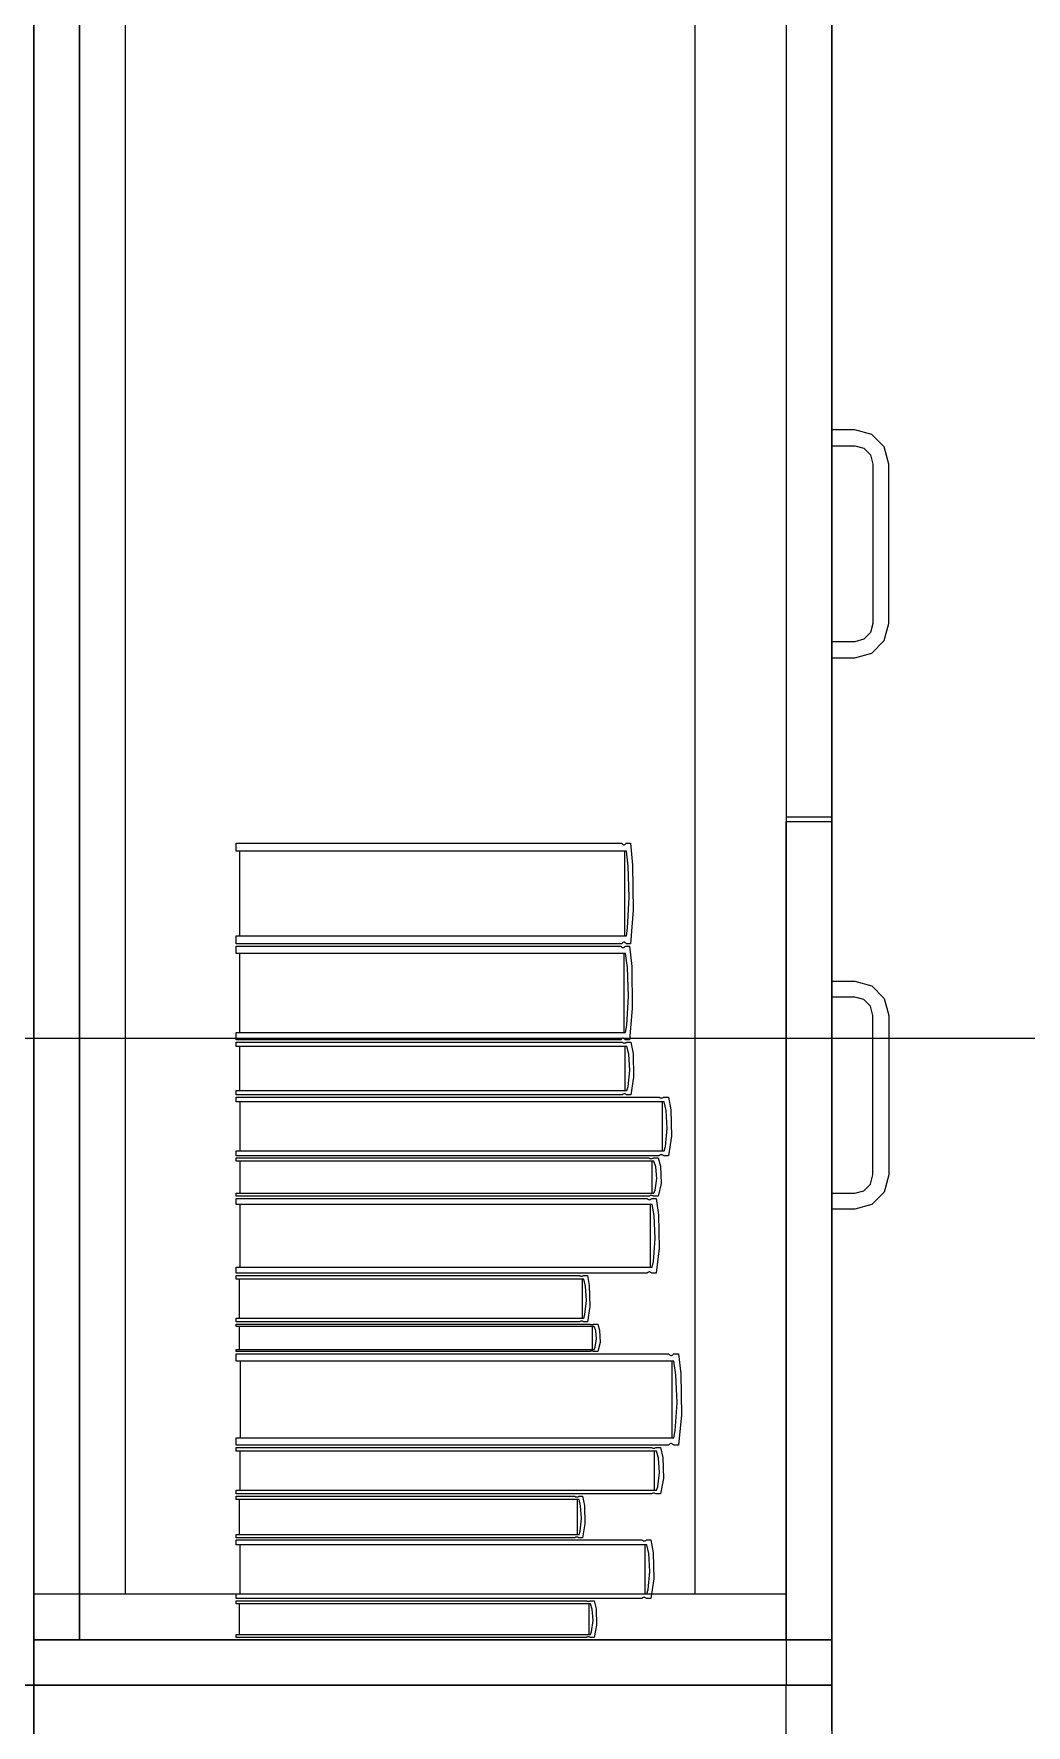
# Model space of a CAD drawing. Header units: inches. Extents: x -38 to 5698, y -33 to 92.
# Drawn here: x 105.21 to 105.645, y 25.898 to 26.641 of the extents above; entities that cross this region are included whole.
import ezdxf

# ---------------------------------------------------------------- set-up
doc = ezdxf.new("R2010")
doc.units = ezdxf.units.IN
doc.header["$MEASUREMENT"] = 0
doc.set_wipeout_variables(frame=1)
doc.linetypes.add('Punto & Raya', pattern=[0.65, 0.5, -0.075, 0, -0.075])
doc.linetypes.add('Wipeout_Contour', pattern=[1, 0, -1])
doc.layers.add('02 _ ARQ _ ALB _ Ejes Generales', color=7, linetype='Continuous')
doc.layers.add('Interior - Mobiliario', color=7, linetype='Continuous')

msp = doc.modelspace()

# ---------------------------------------------------------------- linework, layer by layer
at = {"layer": '02 _ ARQ _ ALB _ Ejes Generales', "color": 252, "linetype": 'Punto & Raya', "lineweight": 13}
msp.add_line((105.27491, 26.2), (106.27491, 26.2), dxfattribs=at)
at = {"layer": 'Interior - Mobiliario', "color": 175, "linetype": 'Continuous', "lineweight": 13}
for p, q in [((105.23026, 25.93599), (105.23026, 27.39599)), ((105.54026, 27.39599), (105.54026, 25.93599)), ((105.25026, 27.37599), (105.25026, 25.95599)), ((105.50026, 25.95599), (105.50026, 27.37599)), ((105.54026, 27.37599), (105.54026, 25.95599)), ((105.54026, 26.65599), (105.54026, 26.29699)), ((105.56026, 26.65599), (105.56026, 26.29699)), ((105.57026, 26.46699), (105.56026, 26.46699)), ((105.56026, 26.46699), (105.56026, 26.45999)), ((105.57776, 26.46498), (105.57026, 26.46699)), ((105.58325, 26.45949), (105.57776, 26.46498)), ((105.56026, 26.45999), (105.57026, 26.45999)), ((105.57026, 26.45999), (105.57426, 26.45891)), ((105.57426, 26.45891), (105.57719, 26.45599)), ((105.58526, 26.45199), (105.58325, 26.45949)), ((105.57719, 26.45599), (105.57826, 26.45199)), ((105.57826, 26.45199), (105.57826, 26.38199)), ((105.58526, 26.38199), (105.58526, 26.45199)), ((105.57426, 26.37506), (105.57026, 26.37399)), ((105.57719, 26.37799), (105.57426, 26.37506)), ((105.57826, 26.38199), (105.57719, 26.37799)), ((105.58325, 26.37449), (105.58526, 26.38199)), ((105.57026, 26.37399), (105.56026, 26.37399)), ((105.56026, 26.37399), (105.56026, 26.36699)), ((105.57026, 26.36699), (105.57776, 26.369)), ((105.57776, 26.369), (105.58325, 26.37449)), ((105.56026, 26.36699), (105.57026, 26.36699)), ((105.56026, 26.29699), (105.54026, 26.29699)), ((105.56026, 26.29499), (105.54026, 26.29499)), ((105.29892, 26.28208), (105.29892, 26.28561)), ((105.29892, 26.28561), (105.46809, 26.28561)), ((105.47015, 26.28208), (105.29892, 26.28208)), ((105.30065, 26.24496), (105.30065, 26.28208)), ((105.46809, 26.28561), (105.46823, 26.28537)), ((105.46823, 26.28537), (105.46845, 26.28512)), ((105.46845, 26.28512), (105.46869, 26.28495)), ((105.46869, 26.28495), (105.46894, 26.28487)), ((105.46894, 26.28487), (105.4692, 26.28488)), ((105.4692, 26.28488), (105.46945, 26.28498)), ((105.46929, 26.28208), (105.46929, 26.24496)), ((105.46945, 26.28498), (105.46969, 26.28517)), ((105.46969, 26.28517), (105.46991, 26.28544)), ((105.46991, 26.28544), (105.47, 26.28561)), ((105.47, 26.28561), (105.47188, 26.28561)), ((105.47095, 26.27546), (105.47015, 26.28208)), ((105.47188, 26.28561), (105.47283, 26.27592)), ((105.47139, 26.26186), (105.47095, 26.27546)), ((105.47283, 26.27592), (105.47304, 26.25616)), ((105.47066, 26.24831), (105.47139, 26.26186)), ((105.47304, 26.25616), (105.47188, 26.24143)), ((105.29892, 26.24143), (105.29892, 26.24496)), ((105.29892, 26.24496), (105.47015, 26.24496)), ((105.46809, 26.24143), (105.29892, 26.24143)), ((105.46818, 26.2416), (105.46809, 26.24143)), ((105.4684, 26.24187), (105.46818, 26.2416)), ((105.46864, 26.24205), (105.4684, 26.24187)), ((105.46889, 26.24215), (105.46864, 26.24205)), ((105.46914, 26.24216), (105.46889, 26.24215)), ((105.46939, 26.24208), (105.46914, 26.24216)), ((105.46964, 26.24192), (105.46939, 26.24208)), ((105.46986, 26.24166), (105.46964, 26.24192)), ((105.47, 26.24143), (105.46986, 26.24166)), ((105.47188, 26.24143), (105.47, 26.24143)), ((105.47015, 26.24496), (105.47066, 26.24831)), ((105.29892, 26.23713), (105.29892, 26.24043)), ((105.29892, 26.24043), (105.46775, 26.24043)), ((105.46981, 26.23713), (105.29892, 26.23713)), ((105.30064, 26.20256), (105.30064, 26.23713)), ((105.46775, 26.24043), (105.46789, 26.2402)), ((105.46789, 26.2402), (105.46811, 26.23997)), ((105.46811, 26.23997), (105.46835, 26.23981)), ((105.46835, 26.23981), (105.4686, 26.23974)), ((105.4686, 26.23974), (105.46886, 26.23975)), ((105.46886, 26.23975), (105.46911, 26.23984)), ((105.46895, 26.23713), (105.46895, 26.20256)), ((105.46911, 26.23984), (105.46934, 26.24002)), ((105.46934, 26.24002), (105.46956, 26.24027)), ((105.46956, 26.24027), (105.46966, 26.24043)), ((105.46966, 26.24043), (105.47153, 26.24043)), ((105.4706, 26.23097), (105.46981, 26.23713)), ((105.47153, 26.24043), (105.47248, 26.2314)), ((105.47104, 26.2183), (105.4706, 26.23097)), ((105.47248, 26.2314), (105.47269, 26.21299)), ((105.56026, 26.22499), (105.57026, 26.22499)), ((105.56026, 26.21799), (105.56026, 26.22499)), ((105.57026, 26.22499), (105.57776, 26.22298)), ((105.57776, 26.22298), (105.58325, 26.21749)), ((105.47032, 26.20568), (105.47104, 26.2183)), ((105.47269, 26.21299), (105.47153, 26.19927)), ((105.57026, 26.21799), (105.56026, 26.21799)), ((105.57426, 26.21691), (105.57026, 26.21799)), ((105.57719, 26.21399), (105.57426, 26.21691)), ((105.57826, 26.20999), (105.57719, 26.21399)), ((105.58325, 26.21749), (105.58526, 26.20999)), ((105.46981, 26.20256), (105.47032, 26.20568)), ((105.57826, 26.13999), (105.57826, 26.20999)), ((105.58526, 26.20999), (105.58526, 26.13999)), ((105.29892, 26.19927), (105.29892, 26.20256)), ((105.29892, 26.20256), (105.46981, 26.20256)), ((105.46775, 26.19927), (105.29892, 26.19927)), ((105.29892, 26.19642), (105.29892, 26.19827)), ((105.29892, 26.19827), (105.46832, 26.19827)), ((105.46784, 26.19943), (105.46775, 26.19927)), ((105.46806, 26.19968), (105.46784, 26.19943)), ((105.4683, 26.19985), (105.46806, 26.19968)), ((105.46855, 26.19995), (105.4683, 26.19985)), ((105.46832, 26.19827), (105.46846, 26.19814)), ((105.46846, 26.19814), (105.46869, 26.19801)), ((105.4688, 26.19996), (105.46855, 26.19995)), ((105.46869, 26.19801), (105.46893, 26.19792)), ((105.46905, 26.19988), (105.4688, 26.19996)), ((105.46893, 26.19792), (105.46918, 26.19788)), ((105.46929, 26.19972), (105.46905, 26.19988)), ((105.46918, 26.19788), (105.46944, 26.19789)), ((105.46952, 26.19949), (105.46929, 26.19972)), ((105.46944, 26.19789), (105.46969, 26.19794)), ((105.46966, 26.19927), (105.46952, 26.19949)), ((105.47153, 26.19927), (105.46966, 26.19927)), ((105.46969, 26.19794), (105.46992, 26.19804)), ((105.46992, 26.19804), (105.47014, 26.19818)), ((105.47014, 26.19818), (105.47024, 26.19827)), ((105.47024, 26.19827), (105.47212, 26.19827)), ((105.47212, 26.19827), (105.47307, 26.1932)), ((105.47039, 26.19642), (105.29892, 26.19642)), ((105.30065, 26.17702), (105.30065, 26.19642)), ((105.46952, 26.19642), (105.46952, 26.17702)), ((105.47119, 26.19296), (105.47039, 26.19642)), ((105.47163, 26.18585), (105.47119, 26.19296)), ((105.47307, 26.1932), (105.47329, 26.18288)), ((105.4709, 26.17877), (105.47163, 26.18585)), ((105.47329, 26.18288), (105.47212, 26.17517)), ((105.29892, 26.17517), (105.29892, 26.17702)), ((105.29892, 26.17702), (105.47039, 26.17702)), ((105.46832, 26.17517), (105.29892, 26.17517)), ((105.46842, 26.17526), (105.46832, 26.17517)), ((105.46864, 26.1754), (105.46842, 26.17526)), ((105.46887, 26.1755), (105.46864, 26.1754)), ((105.46912, 26.17556), (105.46887, 26.1755)), ((105.46938, 26.17556), (105.46912, 26.17556)), ((105.46963, 26.17552), (105.46938, 26.17556)), ((105.46987, 26.17543), (105.46963, 26.17552)), ((105.4701, 26.1753), (105.46987, 26.17543)), ((105.47024, 26.17517), (105.4701, 26.1753)), ((105.47212, 26.17517), (105.47024, 26.17517)), ((105.47039, 26.17702), (105.4709, 26.17877)), ((105.29892, 26.17212), (105.29892, 26.17417)), ((105.29892, 26.17417), (105.48445, 26.17417)), ((105.48672, 26.17212), (105.29892, 26.17212)), ((105.30081, 26.15049), (105.30081, 26.17212)), ((105.48445, 26.17417), (105.48461, 26.17404)), ((105.48461, 26.17404), (105.48485, 26.17389)), ((105.48485, 26.17389), (105.48512, 26.17379)), ((105.48512, 26.17379), (105.48539, 26.17374)), ((105.48539, 26.17374), (105.48567, 26.17375)), ((105.48567, 26.17375), (105.48595, 26.17381)), ((105.48577, 26.17212), (105.48577, 26.15049)), ((105.48595, 26.17381), (105.48621, 26.17392)), ((105.48621, 26.17392), (105.48645, 26.17408)), ((105.48645, 26.17408), (105.48655, 26.17417)), ((105.48655, 26.17417), (105.48862, 26.17417)), ((105.48759, 26.16826), (105.48672, 26.17212)), ((105.48807, 26.16034), (105.48759, 26.16826)), ((105.48862, 26.17417), (105.48965, 26.16853)), ((105.48965, 26.16853), (105.48989, 26.15702)), ((105.48728, 26.15245), (105.48807, 26.16034)), ((105.48672, 26.15049), (105.48728, 26.15245)), ((105.48989, 26.15702), (105.48862, 26.14843)), ((105.29892, 26.14843), (105.29892, 26.15049)), ((105.29892, 26.15049), (105.48672, 26.15049)), ((105.48445, 26.14843), (105.29892, 26.14843)), ((105.29892, 26.14609), (105.29892, 26.14743)), ((105.29892, 26.14743), (105.48001, 26.14743)), ((105.48222, 26.14609), (105.29892, 26.14609)), ((105.30077, 26.13201), (105.30077, 26.14609)), ((105.48001, 26.14743), (105.48016, 26.14734)), ((105.48016, 26.14734), (105.4804, 26.14725)), ((105.4804, 26.14725), (105.48066, 26.14718)), ((105.48066, 26.14718), (105.48093, 26.14715)), ((105.48093, 26.14715), (105.4812, 26.14716)), ((105.4812, 26.14716), (105.48147, 26.1472)), ((105.4813, 26.14609), (105.4813, 26.13201)), ((105.48147, 26.1472), (105.48172, 26.14727)), ((105.48172, 26.14727), (105.48196, 26.14737)), ((105.48196, 26.14737), (105.48206, 26.14743)), ((105.48206, 26.14743), (105.48407, 26.14743)), ((105.48307, 26.14358), (105.48222, 26.14609)), ((105.48407, 26.14743), (105.48509, 26.14376)), ((105.48456, 26.14853), (105.48445, 26.14843)), ((105.4848, 26.14869), (105.48456, 26.14853)), ((105.48506, 26.1488), (105.4848, 26.14869)), ((105.48533, 26.14886), (105.48506, 26.1488)), ((105.48561, 26.14886), (105.48533, 26.14886)), ((105.48589, 26.14882), (105.48561, 26.14886)), ((105.48615, 26.14872), (105.48589, 26.14882)), ((105.4864, 26.14857), (105.48615, 26.14872)), ((105.48655, 26.14843), (105.4864, 26.14857)), ((105.48862, 26.14843), (105.48655, 26.14843)), ((105.48277, 26.13328), (105.48354, 26.13842)), ((105.48354, 26.13842), (105.48307, 26.14358)), ((105.48509, 26.14376), (105.48532, 26.13626)), ((105.57719, 26.13599), (105.57826, 26.13999)), ((105.58526, 26.13999), (105.58325, 26.13249)), ((105.29892, 26.13067), (105.29892, 26.13201)), ((105.29892, 26.13201), (105.48222, 26.13201)), ((105.48001, 26.13067), (105.29892, 26.13067)), ((105.48011, 26.13073), (105.48001, 26.13067)), ((105.48035, 26.13084), (105.48011, 26.13073)), ((105.4806, 26.13091), (105.48035, 26.13084)), ((105.48087, 26.13094), (105.4806, 26.13091)), ((105.48114, 26.13095), (105.48087, 26.13094)), ((105.48141, 26.13092), (105.48114, 26.13095)), ((105.48167, 26.13085), (105.48141, 26.13092)), ((105.48191, 26.13076), (105.48167, 26.13085)), ((105.48206, 26.13067), (105.48191, 26.13076)), ((105.48407, 26.13067), (105.48206, 26.13067)), ((105.48222, 26.13201), (105.48277, 26.13328)), ((105.48532, 26.13626), (105.48407, 26.13067)), ((105.56026, 26.13199), (105.57026, 26.13199)), ((105.56026, 26.12499), (105.56026, 26.13199)), ((105.57026, 26.13199), (105.57426, 26.13306)), ((105.57426, 26.13306), (105.57719, 26.13599)), ((105.58325, 26.13249), (105.57776, 26.127)), ((105.29892, 26.12704), (105.29892, 26.12967)), ((105.29892, 26.12967), (105.47921, 26.12967)), ((105.48141, 26.12704), (105.29892, 26.12704)), ((105.30076, 26.09949), (105.30076, 26.12704)), ((105.47921, 26.12967), (105.47936, 26.12949)), ((105.47936, 26.12949), (105.4796, 26.1293)), ((105.4796, 26.1293), (105.47986, 26.12918)), ((105.47986, 26.12918), (105.48013, 26.12912)), ((105.48013, 26.12912), (105.4804, 26.12913)), ((105.4804, 26.12913), (105.48066, 26.1292)), ((105.48049, 26.12704), (105.48049, 26.09949)), ((105.48066, 26.1292), (105.48092, 26.12934)), ((105.48092, 26.12934), (105.48115, 26.12954)), ((105.48115, 26.12954), (105.48125, 26.12967)), ((105.48125, 26.12967), (105.48326, 26.12967)), ((105.48226, 26.12213), (105.48141, 26.12704)), ((105.48326, 26.12967), (105.48427, 26.12247)), ((105.48427, 26.12247), (105.4845, 26.10781)), ((105.57026, 26.12499), (105.56026, 26.12499)), ((105.57776, 26.127), (105.57026, 26.12499)), ((105.48273, 26.11204), (105.48226, 26.12213)), ((105.48196, 26.10198), (105.48273, 26.11204)), ((105.4845, 26.10781), (105.48326, 26.09687)), ((105.48141, 26.09949), (105.48196, 26.10198)), ((105.29892, 26.09687), (105.29892, 26.09949)), ((105.29892, 26.09949), (105.48141, 26.09949)), ((105.47921, 26.09687), (105.29892, 26.09687)), ((105.29892, 26.09424), (105.29892, 26.09587)), ((105.29892, 26.09587), (105.44965, 26.09587)), ((105.45149, 26.09424), (105.29892, 26.09424)), ((105.30046, 26.07712), (105.30046, 26.09424)), ((105.44965, 26.09587), (105.44977, 26.09576)), ((105.44977, 26.09576), (105.44997, 26.09564)), ((105.44997, 26.09564), (105.45019, 26.09557)), ((105.45019, 26.09557), (105.45041, 26.09553)), ((105.45041, 26.09553), (105.45064, 26.09553)), ((105.45064, 26.09553), (105.45086, 26.09558)), ((105.45072, 26.09424), (105.45072, 26.07712)), ((105.45086, 26.09558), (105.45107, 26.09567)), ((105.45107, 26.09567), (105.45127, 26.09579)), ((105.45127, 26.09579), (105.45136, 26.09587)), ((105.45136, 26.09587), (105.45303, 26.09587)), ((105.4522, 26.09119), (105.45149, 26.09424)), ((105.45303, 26.09587), (105.45387, 26.0914)), ((105.47931, 26.097), (105.47921, 26.09687)), ((105.47955, 26.0972), (105.47931, 26.097)), ((105.4798, 26.09734), (105.47955, 26.0972)), ((105.48007, 26.09741), (105.4798, 26.09734)), ((105.48034, 26.09742), (105.48007, 26.09741)), ((105.48061, 26.09736), (105.48034, 26.09742)), ((105.48086, 26.09723), (105.48061, 26.09736)), ((105.4811, 26.09705), (105.48086, 26.09723)), ((105.48125, 26.09687), (105.4811, 26.09705)), ((105.48326, 26.09687), (105.48125, 26.09687)), ((105.45259, 26.08491), (105.4522, 26.09119)), ((105.45387, 26.0914), (105.45407, 26.08229)), ((105.45149, 26.07712), (105.45195, 26.07867)), ((105.45195, 26.07867), (105.45259, 26.08491)), ((105.45407, 26.08229), (105.45303, 26.07549)), ((105.29892, 26.07549), (105.29892, 26.07712)), ((105.29892, 26.07712), (105.45149, 26.07712)), ((105.44965, 26.07549), (105.29892, 26.07549)), ((105.29892, 26.07353), (105.29892, 26.07449)), ((105.29892, 26.07449), (105.45406, 26.07449)), ((105.45596, 26.07353), (105.29892, 26.07353)), ((105.3005, 26.06342), (105.3005, 26.07353)), ((105.44973, 26.07557), (105.44965, 26.07549)), ((105.44993, 26.07569), (105.44973, 26.07557)), ((105.45014, 26.07578), (105.44993, 26.07569)), ((105.45036, 26.07583), (105.45014, 26.07578)), ((105.45059, 26.07583), (105.45036, 26.07583)), ((105.45081, 26.07579), (105.45059, 26.07583)), ((105.45103, 26.07572), (105.45081, 26.07579)), ((105.45123, 26.0756), (105.45103, 26.07572)), ((105.45136, 26.07549), (105.45123, 26.0756)), ((105.45303, 26.07549), (105.45136, 26.07549)), ((105.45406, 26.07449), (105.45419, 26.07443)), ((105.45419, 26.07443), (105.4544, 26.07436)), ((105.4544, 26.07436), (105.45462, 26.07431)), ((105.45462, 26.07431), (105.45485, 26.07429)), ((105.45485, 26.07429), (105.45508, 26.07429)), ((105.45508, 26.07429), (105.45531, 26.07432)), ((105.45516, 26.07353), (105.45516, 26.06342)), ((105.45531, 26.07432), (105.45553, 26.07437)), ((105.45553, 26.07437), (105.45573, 26.07444)), ((105.45573, 26.07444), (105.45582, 26.07449)), ((105.45582, 26.07449), (105.45754, 26.07449)), ((105.45669, 26.07172), (105.45596, 26.07353)), ((105.45709, 26.06802), (105.45669, 26.07172)), ((105.45754, 26.07449), (105.45841, 26.07185)), ((105.45841, 26.07185), (105.45861, 26.06647)), ((105.29892, 26.06245), (105.29892, 26.06342)), ((105.29892, 26.06342), (105.45596, 26.06342)), ((105.45596, 26.06342), (105.45643, 26.06433)), ((105.45643, 26.06433), (105.45709, 26.06802)), ((105.45861, 26.06647), (105.45754, 26.06245)), ((105.45406, 26.06245), (105.29892, 26.06245)), ((105.29892, 26.05825), (105.29892, 26.06145)), ((105.29892, 26.06145), (105.48867, 26.06145)), ((105.49099, 26.05825), (105.29892, 26.05825)), ((105.30086, 26.0246), (105.30086, 26.05825)), ((105.45415, 26.0625), (105.45406, 26.06245)), ((105.45435, 26.06257), (105.45415, 26.0625)), ((105.45457, 26.06262), (105.45435, 26.06257)), ((105.4548, 26.06265), (105.45457, 26.06262)), ((105.45503, 26.06265), (105.4548, 26.06265)), ((105.45526, 26.06263), (105.45503, 26.06265)), ((105.45548, 26.06259), (105.45526, 26.06263)), ((105.45569, 26.06252), (105.45548, 26.06259)), ((105.45582, 26.06245), (105.45569, 26.06252)), ((105.45754, 26.06245), (105.45582, 26.06245)), ((105.48867, 26.06145), (105.48883, 26.06124)), ((105.48883, 26.06124), (105.48908, 26.06101)), ((105.48908, 26.06101), (105.48935, 26.06086)), ((105.48935, 26.06086), (105.48963, 26.06078)), ((105.48963, 26.06078), (105.48992, 26.06079)), ((105.48992, 26.06079), (105.4902, 26.06088)), ((105.49002, 26.05825), (105.49002, 26.0246)), ((105.4902, 26.06088), (105.49046, 26.06105)), ((105.49046, 26.06105), (105.49071, 26.0613)), ((105.49071, 26.0613), (105.49082, 26.06145)), ((105.49082, 26.06145), (105.49293, 26.06145)), ((105.49188, 26.05225), (105.49099, 26.05825)), ((105.49293, 26.06145), (105.49399, 26.05267)), ((105.49237, 26.03992), (105.49188, 26.05225)), ((105.49399, 26.05267), (105.49423, 26.03476)), ((105.49156, 26.02764), (105.49237, 26.03992)), ((105.49423, 26.03476), (105.49293, 26.0214)), ((105.49099, 26.0246), (105.49156, 26.02764)), ((105.29892, 26.0214), (105.29892, 26.0246)), ((105.29892, 26.0246), (105.49099, 26.0246)), ((105.48867, 26.0214), (105.29892, 26.0214)), ((105.29892, 26.01876), (105.29892, 26.0204)), ((105.29892, 26.0204), (105.48107, 26.0204)), ((105.48329, 26.01876), (105.29892, 26.01876)), ((105.30078, 26.00159), (105.30078, 26.01876)), ((105.48107, 26.0204), (105.48122, 26.02029)), ((105.48122, 26.02029), (105.48146, 26.02017)), ((105.48146, 26.02017), (105.48172, 26.02009)), ((105.48172, 26.02009), (105.48199, 26.02006)), ((105.48199, 26.02006), (105.48227, 26.02006)), ((105.48227, 26.02006), (105.48254, 26.02011)), ((105.48236, 26.01876), (105.48236, 26.00159)), ((105.48254, 26.02011), (105.48279, 26.0202)), ((105.48279, 26.0202), (105.48303, 26.02032)), ((105.48303, 26.02032), (105.48313, 26.0204)), ((105.48313, 26.0204), (105.48516, 26.0204)), ((105.48415, 26.0157), (105.48329, 26.01876)), ((105.48516, 26.0204), (105.48618, 26.01591)), ((105.48878, 26.02155), (105.48867, 26.0214)), ((105.48902, 26.0218), (105.48878, 26.02155)), ((105.48929, 26.02197), (105.48902, 26.0218)), ((105.48957, 26.02206), (105.48929, 26.02197)), ((105.48985, 26.02207), (105.48957, 26.02206)), ((105.49014, 26.02199), (105.48985, 26.02207)), ((105.49041, 26.02184), (105.49014, 26.02199)), ((105.49066, 26.02161), (105.49041, 26.02184)), ((105.49082, 26.0214), (105.49066, 26.02161)), ((105.49293, 26.0214), (105.49082, 26.0214)), ((105.48462, 26.00941), (105.48415, 26.0157)), ((105.48618, 26.01591), (105.48641, 26.00677)), ((105.48385, 26.00314), (105.48462, 26.00941)), ((105.48641, 26.00677), (105.48516, 25.99995)), ((105.29892, 25.99995), (105.29892, 26.00159)), ((105.29892, 26.00159), (105.48329, 26.00159)), ((105.48107, 25.99995), (105.29892, 25.99995)), ((105.29892, 25.99749), (105.29892, 25.99895)), ((105.29892, 25.99895), (105.44753, 25.99895)), ((105.44935, 25.99749), (105.29892, 25.99749)), ((105.30044, 25.98221), (105.30044, 25.99749)), ((105.44753, 25.99895), (105.44766, 25.99885)), ((105.44766, 25.99885), (105.44785, 25.99875)), ((105.44785, 25.99875), (105.44807, 25.99868)), ((105.44807, 25.99868), (105.44829, 25.99865)), ((105.44829, 25.99865), (105.44851, 25.99865)), ((105.44851, 25.99865), (105.44873, 25.99869)), ((105.44859, 25.99749), (105.44859, 25.98221)), ((105.44873, 25.99869), (105.44894, 25.99877)), ((105.44894, 25.99877), (105.44913, 25.99888)), ((105.44913, 25.99888), (105.44922, 25.99895)), ((105.44922, 25.99895), (105.45087, 25.99895)), ((105.45005, 25.99477), (105.44935, 25.99749)), ((105.45087, 25.99895), (105.4517, 25.99496)), ((105.48117, 26.00003), (105.48107, 25.99995)), ((105.48141, 26.00015), (105.48117, 26.00003)), ((105.48166, 26.00024), (105.48141, 26.00015)), ((105.48193, 26.00029), (105.48166, 26.00024)), ((105.48221, 26.00029), (105.48193, 26.00029)), ((105.48248, 26.00025), (105.48221, 26.00029)), ((105.48274, 26.00018), (105.48248, 26.00025)), ((105.48298, 26.00006), (105.48274, 26.00018)), ((105.48313, 25.99995), (105.48298, 26.00006)), ((105.48516, 25.99995), (105.48313, 25.99995)), ((105.48329, 26.00159), (105.48385, 26.00314)), ((105.4498, 25.98359), (105.45043, 25.98917)), ((105.45043, 25.98917), (105.45005, 25.99477)), ((105.4517, 25.99496), (105.45189, 25.98682)), ((105.29892, 25.98076), (105.29892, 25.98221)), ((105.29892, 25.98221), (105.44935, 25.98221)), ((105.44935, 25.98221), (105.4498, 25.98359)), ((105.45189, 25.98682), (105.45087, 25.98076)), ((105.44753, 25.98076), (105.29892, 25.98076)), ((105.29892, 25.9777), (105.29892, 25.97976)), ((105.29892, 25.97976), (105.47691, 25.97976)), ((105.47908, 25.9777), (105.29892, 25.9777)), ((105.30074, 25.95615), (105.30074, 25.9777)), ((105.44762, 25.98083), (105.44753, 25.98076)), ((105.44781, 25.98094), (105.44762, 25.98083)), ((105.44802, 25.98101), (105.44781, 25.98094)), ((105.44824, 25.98106), (105.44802, 25.98101)), ((105.44846, 25.98106), (105.44824, 25.98106)), ((105.44868, 25.98103), (105.44846, 25.98106)), ((105.4489, 25.98096), (105.44868, 25.98103)), ((105.44909, 25.98085), (105.4489, 25.98096)), ((105.44922, 25.98076), (105.44909, 25.98085)), ((105.45087, 25.98076), (105.44922, 25.98076)), ((105.47691, 25.97976), (105.47706, 25.97962)), ((105.47706, 25.97962), (105.47729, 25.97947)), ((105.47729, 25.97947), (105.47755, 25.97937)), ((105.47755, 25.97937), (105.47781, 25.97933)), ((105.47781, 25.97933), (105.47808, 25.97933)), ((105.47808, 25.97933), (105.47834, 25.97939)), ((105.47817, 25.9777), (105.47817, 25.95615)), ((105.47834, 25.97939), (105.47859, 25.9795)), ((105.47859, 25.9795), (105.47882, 25.97966)), ((105.47882, 25.97966), (105.47893, 25.97976)), ((105.47893, 25.97976), (105.4809, 25.97976)), ((105.47992, 25.97386), (105.47908, 25.9777)), ((105.4809, 25.97976), (105.4819, 25.97413)), ((105.4819, 25.97413), (105.48213, 25.96266)), ((105.48038, 25.96597), (105.47992, 25.97386)), ((105.47962, 25.9581), (105.48038, 25.96597)), ((105.48213, 25.96266), (105.4809, 25.9541)), ((105.50026, 25.95599), (105.25026, 25.95599)), ((105.29892, 25.9541), (105.29892, 25.95615)), ((105.29892, 25.95615), (105.47908, 25.95615)), ((105.47691, 25.9541), (105.29892, 25.9541)), ((105.29892, 25.95181), (105.29892, 25.9531)), ((105.29892, 25.9531), (105.45252, 25.9531)), ((105.4544, 25.95181), (105.29892, 25.95181)), ((105.45252, 25.9531), (105.45265, 25.95302)), ((105.45265, 25.95302), (105.45285, 25.95292)), ((105.45285, 25.95292), (105.45307, 25.95286)), ((105.45307, 25.95286), (105.4533, 25.95283)), ((105.4533, 25.95283), (105.45353, 25.95284)), ((105.45353, 25.95284), (105.45376, 25.95287)), ((105.45376, 25.95287), (105.45398, 25.95294)), ((105.45398, 25.95294), (105.45418, 25.95304)), ((105.45418, 25.95304), (105.45426, 25.9531)), ((105.45426, 25.9531), (105.45597, 25.9531)), ((105.45512, 25.9494), (105.4544, 25.95181)), ((105.45597, 25.9531), (105.45683, 25.94957)), ((105.47701, 25.9542), (105.47691, 25.9541)), ((105.47724, 25.95436), (105.47701, 25.9542)), ((105.47749, 25.95447), (105.47724, 25.95436)), ((105.47775, 25.95452), (105.47749, 25.95447)), ((105.47802, 25.95453), (105.47775, 25.95452)), ((105.47829, 25.95448), (105.47802, 25.95453)), ((105.47854, 25.95439), (105.47829, 25.95448)), ((105.47878, 25.95424), (105.47854, 25.95439)), ((105.47893, 25.9541), (105.47878, 25.95424)), ((105.4809, 25.9541), (105.47893, 25.9541)), ((105.47908, 25.95615), (105.47962, 25.9581)), ((105.54026, 25.95599), (105.50026, 25.95599)), ((105.45552, 25.94444), (105.45512, 25.9494)), ((105.45683, 25.94957), (105.45702, 25.94236)), ((105.54026, 25.93599), (105.23026, 25.93599))]:
    msp.add_line(p, q, dxfattribs=at)

# ---------------------------------------------------------------- wipeouts: each hides what was drawn before it
at = {"color": 254, "linetype": 'Wipeout_Contour', "lineweight": 0, "ltscale": 3269.420261}
msp.add_wipeout([(105.56026, 25.89599), (105.56026, 25.91599), (105.21026, 25.91599), (105.21026, 25.89599)], dxfattribs=at).dxf.layer = 'Interior - Mobiliario'

# ---------------------------------------------------------------- next in the draw order: linework, layer by layer
at = {"layer": 'Interior - Mobiliario', "color": 175, "linetype": 'Continuous', "lineweight": 30}
for p, q in [((105.56026, 25.91599), (105.21026, 25.91599)), ((105.21026, 25.91599), (105.21026, 25.89599)), ((105.56026, 25.91599), (105.56026, 25.89599))]:
    msp.add_line(p, q, dxfattribs=at)
at = {"layer": 'Interior - Mobiliario', "color": 175, "linetype": 'Continuous', "lineweight": 13}
for p, q in [((105.21026, 25.91599), (105.21026, 25.89599)), ((105.56026, 25.91599), (105.21026, 25.91599)), ((105.21026, 25.91599), (105.21026, 25.87599)), ((105.54026, 25.91599), (105.21026, 25.91599)), ((105.21026, 24.41599), (105.21026, 25.91599)), ((105.21026, 25.91599), (105.56026, 25.91599)), ((105.54026, 25.87599), (105.54026, 25.91599)), ((105.56026, 25.89599), (105.56026, 25.91599)), ((105.56026, 25.91599), (105.56026, 24.41599))]:
    msp.add_line(p, q, dxfattribs=at)

# ---------------------------------------------------------------- next in the draw order: wipeouts: each hides what was drawn before it
at = {"color": 254, "linetype": 'Wipeout_Contour', "lineweight": 0, "ltscale": 3268.859635}
msp.add_wipeout([(105.23026, 27.39599), (105.21026, 27.39599), (105.21026, 25.93599), (105.23026, 25.93599)], dxfattribs=at).dxf.layer = 'Interior - Mobiliario'

# ---------------------------------------------------------------- next in the draw order: linework, layer by layer
at = {"layer": '02 _ ARQ _ ALB _ Ejes Generales', "color": 252, "linetype": 'Punto & Raya', "lineweight": 13}
msp.add_line((103.27491, 26.2), (105.27491, 26.2), dxfattribs=at)
at = {"layer": 'Interior - Mobiliario', "color": 175, "linetype": 'Continuous', "lineweight": 30}
for p, q in [((105.21026, 25.93599), (105.21026, 27.39599)), ((105.23026, 25.93599), (105.23026, 27.39599)), ((105.23026, 25.93599), (105.21026, 25.93599))]:
    msp.add_line(p, q, dxfattribs=at)
at = {"layer": 'Interior - Mobiliario', "color": 175, "linetype": 'Continuous', "lineweight": 13}
for p, q in [((105.21026, 25.93599), (105.21026, 27.39599)), ((105.23026, 27.39599), (105.23026, 25.93599)), ((105.21026, 25.95599), (105.21026, 27.37599)), ((105.25026, 25.95599), (105.21026, 25.95599)), ((105.23026, 25.93599), (105.21026, 25.93599))]:
    msp.add_line(p, q, dxfattribs=at)

# ---------------------------------------------------------------- next in the draw order: wipeouts: each hides what was drawn before it
at = {"color": 254, "linetype": 'Wipeout_Contour', "lineweight": 0, "ltscale": 3269.422798}
msp.add_wipeout([(105.56026, 25.93599), (105.21026, 25.93599), (105.21026, 25.91599), (105.56026, 25.91599)], dxfattribs=at).dxf.layer = 'Interior - Mobiliario'

# ---------------------------------------------------------------- next in the draw order: linework, layer by layer
at = {"layer": 'Interior - Mobiliario', "color": 175, "linetype": 'Continuous', "lineweight": 13}
for p, q in [((105.21026, 27.41599), (105.21026, 25.91599)), ((105.56026, 25.91599), (105.56026, 27.41599)), ((105.21026, 25.93599), (105.21026, 27.39599)), ((105.23026, 25.93599), (105.23026, 27.39599)), ((105.23026, 25.93599), (105.23026, 27.39599)), ((105.23026, 25.93599), (105.23026, 27.39599)), ((105.54026, 27.39599), (105.54026, 25.93599)), ((105.54026, 27.39599), (105.54026, 25.93599)), ((105.56026, 27.39599), (105.56026, 25.93599)), ((105.56026, 27.39599), (105.56026, 25.93599)), ((105.54026, 25.93599), (105.54026, 26.29499)), ((105.56026, 25.93599), (105.56026, 26.29499)), ((105.21026, 25.91599), (105.21026, 25.95599)), ((105.30049, 25.93828), (105.30049, 25.95181)), ((105.45361, 25.95181), (105.45361, 25.93828)), ((105.54026, 25.95599), (105.54026, 25.91599)), ((105.45486, 25.9395), (105.45552, 25.94444)), ((105.29892, 25.93699), (105.29892, 25.93828)), ((105.29892, 25.93828), (105.4544, 25.93828)), ((105.45252, 25.93699), (105.29892, 25.93699)), ((105.45261, 25.93705), (105.45252, 25.93699)), ((105.45281, 25.93715), (105.45261, 25.93705)), ((105.45302, 25.93721), (105.45281, 25.93715)), ((105.45325, 25.93725), (105.45302, 25.93721)), ((105.45348, 25.93726), (105.45325, 25.93725)), ((105.45371, 25.93723), (105.45348, 25.93726)), ((105.45393, 25.93716), (105.45371, 25.93723)), ((105.45413, 25.93707), (105.45393, 25.93716)), ((105.45426, 25.93699), (105.45413, 25.93707)), ((105.45597, 25.93699), (105.45426, 25.93699)), ((105.4544, 25.93828), (105.45486, 25.9395)), ((105.45702, 25.94236), (105.45597, 25.93699)), ((105.21026, 25.93599), (105.56026, 25.93599)), ((105.21026, 25.91599), (105.21026, 25.93599)), ((105.56026, 25.93599), (105.21026, 25.93599)), ((105.56026, 25.93599), (105.23026, 25.93599)), ((105.54026, 25.93599), (105.23026, 25.93599)), ((105.54026, 25.93599), (105.23026, 25.93599)), ((105.56026, 25.93599), (105.54026, 25.93599)), ((105.56026, 25.93599), (105.56026, 25.91599)), ((104.86026, 25.91599), (105.21026, 25.91599)), ((105.21026, 25.91599), (104.86026, 25.91599)), ((104.88026, 25.91599), (105.21026, 25.91599)), ((105.56026, 25.91599), (105.21026, 25.91599)), ((105.54026, 25.91599), (105.21026, 25.91599)), ((105.21026, 25.91599), (105.56026, 25.91599)), ((105.21026, 25.91599), (105.21026, 25.89599)), ((105.21026, 25.91599), (105.21026, 25.87599)), ((105.21026, 24.41599), (105.21026, 25.91599))]:
    msp.add_line(p, q, dxfattribs=at)
at = {"layer": 'Interior - Mobiliario', "color": 175, "linetype": 'Continuous', "lineweight": 30}
for p, q in [((105.21026, 25.91599), (105.21026, 25.93599)), ((105.56026, 25.93599), (105.21026, 25.93599)), ((105.56026, 25.91599), (105.56026, 25.93599)), ((104.86026, 25.91599), (105.21026, 25.91599)), ((105.56026, 25.91599), (105.21026, 25.91599)), ((105.21026, 25.91599), (105.21026, 25.89599))]:
    msp.add_line(p, q, dxfattribs=at)

doc.saveas('drawing.dxf')
